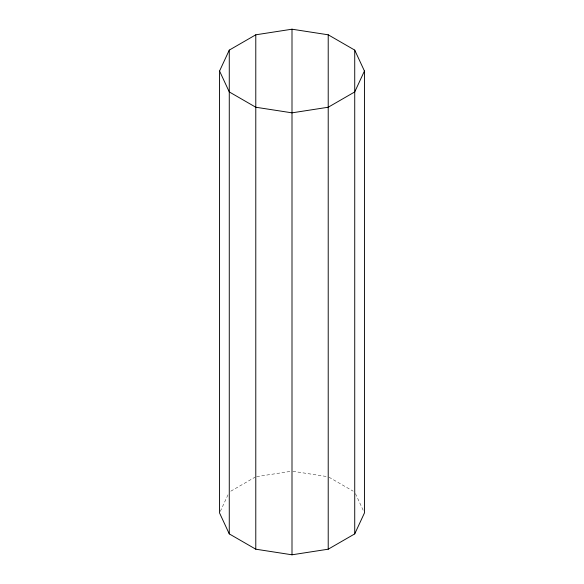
<?xml version="1.0" encoding="UTF-8"?>
<svg xmlns="http://www.w3.org/2000/svg" width="584" height="584" viewBox="0 0 584 584"><rect width="100%" height="100%" fill="white"/><g stroke="black" fill="none" stroke-linecap="round" stroke-linejoin="round"><path stroke-width="0.44" stroke-dasharray="2.92 2.19" d="M220.307 511.372L228.519 493.677M230.826 491.166L255.004 477.208M256.668 476.624L292 471.157M292.883 471.295L327.332 476.624M328.996 477.208L353.174 491.166M355.481 493.677L363.693 511.372"/><path stroke-width="0.88" d="M219.562 71.022L229.271 50.107L255.785 34.806L292 29.2L328.215 34.806L354.729 50.107L364.438 71.022L364.438 512.978L354.729 533.893L328.215 549.194L292 554.8L255.785 549.194L229.271 533.893L219.562 512.978L219.562 71.022L229.271 91.929L255.785 107.237L292 112.843L328.215 107.237L354.729 91.929L364.438 71.022M354.729 50.107L354.729 533.893M328.215 34.806L328.215 549.194M292 29.2L292 554.8M255.785 34.806L255.785 549.194M229.271 50.107L229.271 533.893"/></g></svg>
